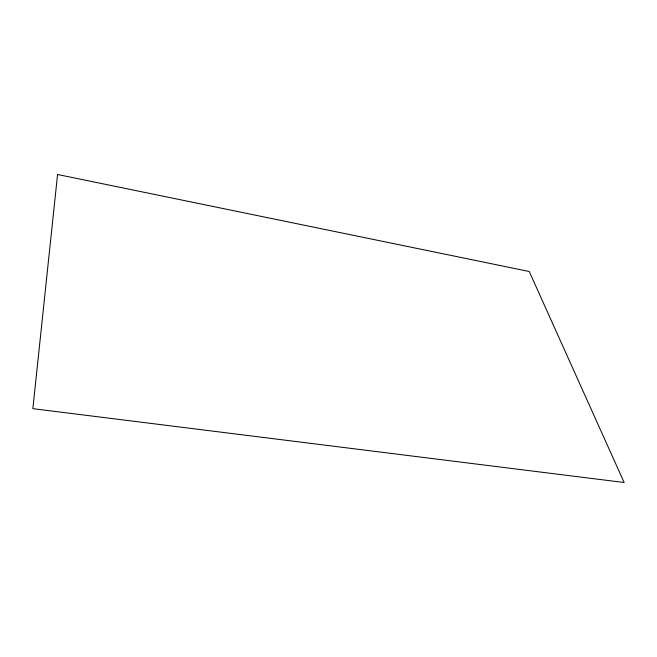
<?xml version="1.0" encoding="UTF-8"?>
<svg xmlns="http://www.w3.org/2000/svg" width="657" height="657" viewBox="0 0 657 657"><rect width="100%" height="100%" fill="white"/><g stroke="black" fill="none" stroke-linecap="round" stroke-linejoin="round"><path stroke-width="0.99" d="M57.57 174.491L32.85 408.662L624.15 482.509L529.255 271.505L57.57 174.491"/></g></svg>
